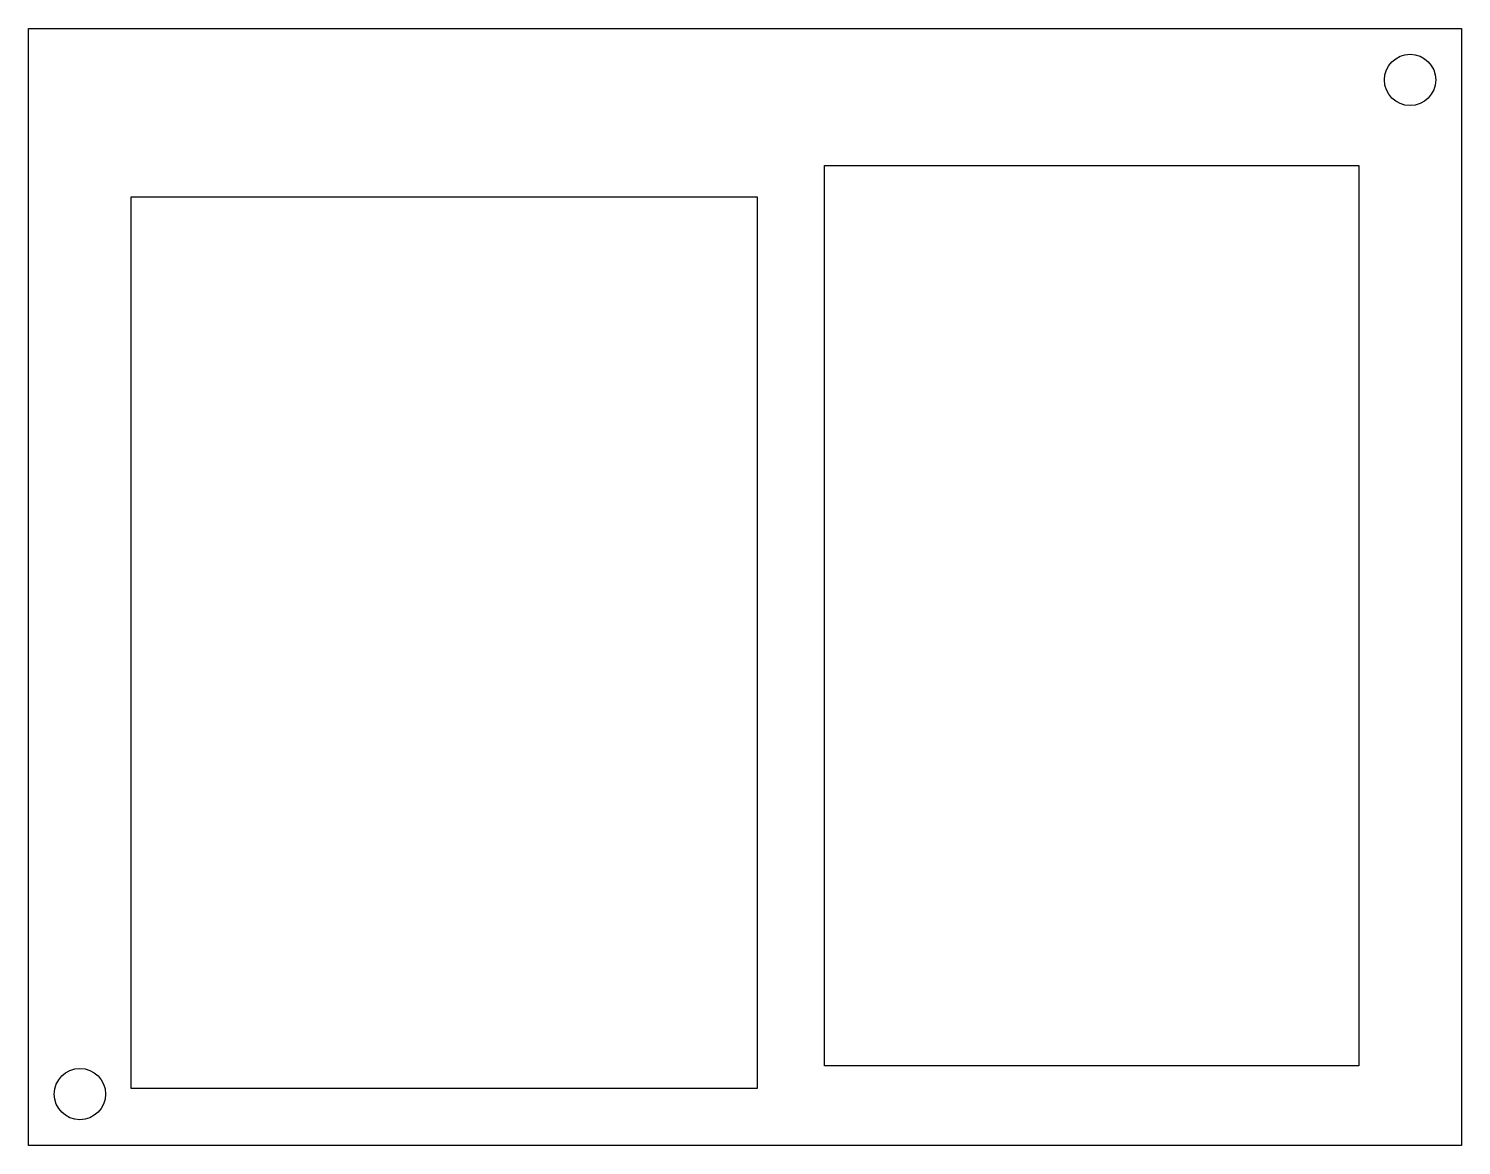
# Model space of a CAD drawing. Header units: millimetres. Extents: x -41.9 to 41.9, y -32.7 to 32.7.
import ezdxf

# ---------------------------------------------------------------- set-up
doc = ezdxf.new("R2010")
doc.units = ezdxf.units.MM
doc.layers.get('0').update_dxf_attribs({"linetype": 'CONTINUOUS'})

msp = doc.modelspace()

# ---------------------------------------------------------------- linework, layer by layer
for points in [[(41.91, -32.665), (-41.91, -32.665), (-41.91, 32.665), (41.91, 32.665)], [(35.91, -28.006), (4.66, -28.006), (4.66, 24.665), (35.91, 24.665)], [(0.71, -29.348), (-35.91, -29.348), (-35.91, 22.835), (0.71, 22.835)]]:
    msp.add_lwpolyline(points, close=True)
for centre in [(38.91, 29.665), (38.91, 29.665), (-38.91, -29.665), (-38.91, -29.665)]:
    msp.add_circle(centre, 1.5)

doc.saveas('drawing.dxf')
